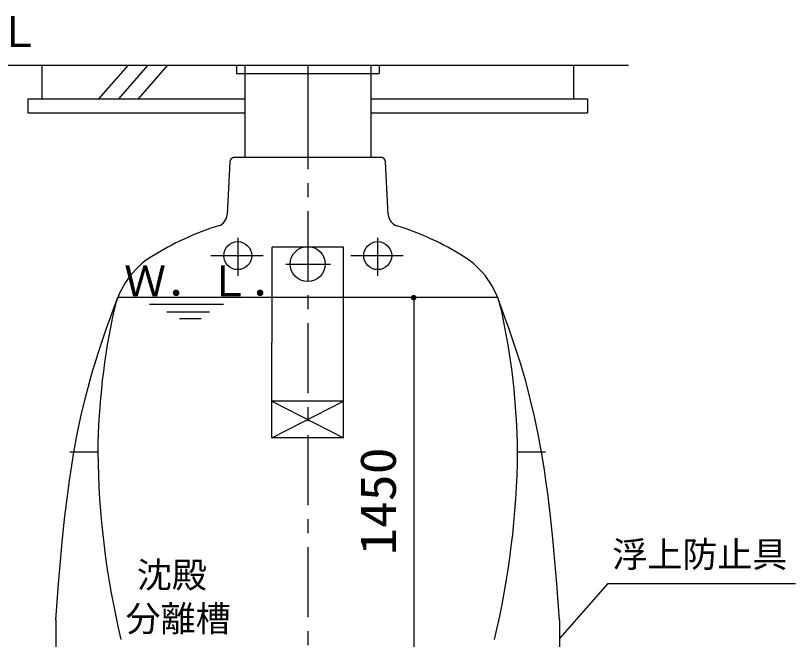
# Model space of a CAD drawing. Units: millimetres, scale not verified. Extents: x -14850 to 14850, y -10500 to 10500.
# Drawn here: x -743 to 2044, y -5278 to -3051 of the extents above; entities that cross this region are included whole.
import ezdxf
from ezdxf.enums import TextEntityAlignment as Align

# ---------------------------------------------------------------- set-up
doc = ezdxf.new("R2010")
doc.units = ezdxf.units.MM
doc.header["$LTSCALE"] = 50
doc.linetypes.add('CHAIN1', pattern=[8, 5, -1, 1, -1])
for name, color, linetype, lineweight in [('0-0_機器', 2, 'Continuous', 25), ('0-1_空気管', 3, 'Continuous', 25), ('0-3_文字', 5, 'Continuous', 25), ('0-4_製作', 5, 'Continuous', 25)]:
    doc.layers.add(name, color=color, linetype=linetype, lineweight=lineweight)
doc.styles.add('ＭＳ ゴシック', font='')
doc.styles.get('ＭＳ ゴシック').set_extended_font_data('MS Gothic')

msp = doc.modelspace()

# ---------------------------------------------------------------- linework, layer by layer
at = {"layer": '0-0_機器'}
for p, q in [((-1079.54, -3228.32), (1447.07, -3228.32)), ((-648.77, -3228.32), (-648.77, -3348.32)), ((-444.57, -3348.32), (-339.57, -3228.32)), ((-373.86, -3348.32), (-268.85, -3228.32)), ((-303.15, -3348.32), (-198.14, -3228.32)), ((46.23, -3228.32), (46.23, -3258.32)), ((76.23, -3228.32), (76.23, -3558.32)), ((526.23, -3228.32), (526.23, -3558.32)), ((556.23, -3228.32), (556.23, -3258.32)), ((1251.23, -3228.32), (1251.23, -3348.32)), ((46.23, -3258.32), (556.23, -3258.32)), ((-698.77, -3348.32), (-698.77, -3398.32)), ((-698.77, -3348.32), (76.23, -3348.32)), ((-698.77, -3398.32), (76.23, -3398.32)), ((526.23, -3398.32), (1301.23, -3398.32))]:
    msp.add_line(p, q, dxfattribs=at)
at = {"layer": '0-0_機器', "color": 3, "linetype": 'CHAIN1'}
msp.add_line((301.23, -3228.32), (301.23, -3349.31), dxfattribs=at)
at = {"layer": '0-0_機器'}
msp.add_lwpolyline([(526.23, -3348.32), (1301.23, -3348.32), (1301.23, -3398.32)], dxfattribs=at)
at = {"layer": '0-1_空気管', "linetype": 'CHAIN1'}
for p, q in [((301.23, -3349.31), (301.23, -5789.05)), ((51.23, -3844.32), (51.23, -3980.28)), ((-45.21, -3908.32), (141.99, -3908.32)), ((454.79, -3908.32), (641.99, -3908.32)), ((223.49, -3938.32), (382.53, -3938.32))]:
    msp.add_line(p, q, dxfattribs=at)
at = {"layer": '0-1_空気管'}
for p, q in [((567.23, -3558.32), (35.23, -3558.32)), ((23.24, -3573.48), (13.37, -3761.86)), ((589.09, -3761.86), (579.22, -3573.48)), ((551.23, -3980.28), (551.23, -3844.32)), ((172.95, -4558.32), (173.88, -3878.32)), ((428.58, -3878.32), (173.88, -3878.32)), ((429.5, -4558.32), (428.58, -3878.32)), ((980.1, -4058.32), (-377.64, -4058.32)), ((-0.13, -4083.32), (-263.52, -4083.32)), ((-202, -4108.32), (-49.16, -4108.32)), ((-78.96, -4133.32), (-156.82, -4133.32)), ((172.95, -4558.32), (429.33, -4428.32)), ((429.5, -4558.32), (172.95, -4558.32)), ((-548.77, -4608.32), (-448.77, -4608.32)), ((1051.23, -4608.32), (1151.23, -4608.32))]:
    msp.add_line(p, q, dxfattribs=at)
msp.add_lwpolyline([(429.33, -4428.32), (173.13, -4428.32), (429.5, -4558.32)], dxfattribs=at)
for centre, radius in [((51.23, -3908.32), 50), ((551.23, -3908.32), 50), ((301.23, -3938.32), 62.5)]:
    msp.add_circle(centre, radius, dxfattribs=at)
for centre, radius, start, end in [((39.22, -3574.32), 16, 90, 177), ((563.24, -3574.32), 16, 3, 90), ((-30.57, -3759.55), 44, 287.55592, 357), ((633.03, -3759.55), 44, 182.99998, 252.44406), ((301.23, -4808.32), 1056, 107.55592, 121.84732), ((301.23, -4808.32), 1056, 58.15266, 72.44406), ((-97.68, -4166.13), 300, 121.84727, 167.60606), ((700.14, -4166.13), 300, 12.39391, 58.15265), ((2051.05, -4638.32), 2500, 167.60606, 179.31241), ((-1448.59, -4638.32), 2500, 0.68756, 12.39388), ((2551.08, -4578.32), 3000, 180.57292, 193.49336), ((-1948.62, -4578.32), 3000, 346.50659, 359.42703)]:
    msp.add_arc(centre, radius, start, end, dxfattribs=at)
at = {"layer": '0-3_文字', "color": 4}
for q in [(1200.99, -5275.66), (2043.91, -5078.74)]:
    msp.add_line((1373.23, -5078.74), q, dxfattribs=at)
at = {"layer": '0-3_文字', "color": 7}
for p, q in [((-598.77, -5208.32), (-598.77, -5508.32)), ((1201.23, -5208.32), (1201.23, -5508.32))]:
    msp.add_line(p, q, dxfattribs=at)
for points in [[(-598.77, -5208.32), (-595.2, -5161.36), (-588.89, -5080.41), (-582.14, -4999.51), (-574.64, -4918.68), (-566.13, -4837.94), (-556.32, -4757.34), (-549.92, -4710.65), (-544.4, -4673.49), (-533.94, -4609.53), (-522.17, -4545.81), (-508.98, -4482.39), (-494.25, -4419.34), (-477.85, -4356.74), (-467.53, -4320.67), (-459.99, -4295.69), (-446.36, -4252.8), (-432.07, -4210.12), (-417.25, -4167.6), (-402.06, -4125.19), (-386.63, -4082.86), (-377.64, -4058.32)], [(1201.23, -5208.32), (1197.66, -5161.36), (1191.35, -5080.41), (1184.6, -4999.51), (1177.1, -4918.68), (1168.59, -4837.94), (1158.78, -4757.34), (1152.38, -4710.65), (1146.86, -4673.49), (1136.4, -4609.53), (1124.63, -4545.81), (1111.44, -4482.39), (1096.71, -4419.34), (1080.31, -4356.74), (1069.99, -4320.67), (1062.45, -4295.69), (1048.82, -4252.8), (1034.53, -4210.12), (1019.71, -4167.6), (1004.52, -4125.19), (989.09, -4082.86), (980.1, -4058.32)]]:
    msp.add_lwpolyline(points, dxfattribs=at)
at = {"layer": '0-4_製作', "color": 2}
for p, q in [((729.86, -4058.32), (489.85, -4058.32)), ((679.86, -4058.32), (679.86, -5508.32))]:
    msp.add_line(p, q, dxfattribs=at)
at = {"layer": '0-4_製作'}
for points in [[(669.86, -4058.32), (679.86, -4048.32), (679.86, -4058.32)], [(669.88, -4057.69), (679.86, -4048.32), (669.86, -4058.32)], [(669.94, -4059.57), (669.86, -4058.32), (679.86, -4058.32)], [(670.03, -4056.44), (679.86, -4048.32), (669.88, -4057.69)], [(669.94, -4059.57), (679.86, -4058.32), (670.17, -4060.81)], [(670.35, -4055.23), (679.86, -4048.32), (670.03, -4056.44)], [(670.17, -4060.81), (679.86, -4058.32), (670.56, -4062)], [(670.81, -4054.06), (679.86, -4048.32), (670.35, -4055.23)], [(670.56, -4062), (679.86, -4058.32), (671.09, -4063.14)], [(671.41, -4052.96), (679.86, -4048.32), (670.81, -4054.06)], [(671.09, -4063.14), (679.86, -4058.32), (671.77, -4064.2)], [(672.15, -4051.94), (679.86, -4048.32), (671.41, -4052.96)], [(671.77, -4064.2), (679.86, -4058.32), (672.57, -4065.16)], [(673.01, -4051.03), (679.86, -4048.32), (672.15, -4051.94)], [(672.57, -4065.16), (679.86, -4058.32), (673.48, -4066.02)], [(673.98, -4050.23), (679.86, -4048.32), (673.01, -4051.03)], [(673.48, -4066.02), (679.86, -4058.32), (674.5, -4066.76)], [(675.04, -4049.56), (679.86, -4048.32), (673.98, -4050.23)], [(674.5, -4066.76), (679.86, -4058.32), (675.6, -4067.37)], [(676.17, -4049.02), (679.86, -4048.32), (675.04, -4049.56)], [(675.6, -4067.37), (679.86, -4058.32), (676.77, -4067.83)], [(677.37, -4048.63), (679.86, -4048.32), (676.17, -4049.02)], [(676.77, -4067.83), (679.86, -4058.32), (677.98, -4068.14)], [(677.37, -4048.63), (678.6, -4048.4), (679.86, -4048.32)], [(677.98, -4068.14), (679.86, -4058.32), (679.23, -4068.3)], [(679.23, -4068.3), (679.86, -4058.32), (679.86, -4068.32)], [(679.86, -4048.32), (689.54, -4055.83), (679.86, -4058.32)], [(679.86, -4048.32), (689.15, -4054.64), (689.54, -4055.83)], [(679.86, -4048.32), (688.62, -4053.5), (689.15, -4054.64)], [(679.86, -4048.32), (687.95, -4052.44), (688.62, -4053.5)], [(679.86, -4048.32), (687.15, -4051.47), (687.95, -4052.44)], [(679.86, -4048.32), (686.23, -4050.61), (687.15, -4051.47)], [(679.86, -4048.32), (685.21, -4049.88), (686.23, -4050.61)], [(679.86, -4048.32), (684.11, -4049.27), (685.21, -4049.88)], [(679.86, -4048.32), (682.95, -4048.81), (684.11, -4049.27)], [(679.86, -4048.32), (681.73, -4048.5), (682.95, -4048.81)], [(679.86, -4048.32), (680.48, -4048.34), (681.73, -4048.5)], [(679.86, -4058.32), (689.54, -4055.83), (689.78, -4057.07)], [(679.86, -4058.32), (689.78, -4057.07), (689.86, -4058.32)], [(679.86, -4058.32), (683.54, -4067.62), (679.86, -4068.32)], [(679.86, -4058.32), (684.67, -4067.08), (683.54, -4067.62)], [(679.86, -4058.32), (685.73, -4066.41), (684.67, -4067.08)], [(679.86, -4058.32), (686.7, -4065.61), (685.73, -4066.41)], [(679.86, -4058.32), (687.56, -4064.69), (686.7, -4065.61)], [(679.86, -4058.32), (688.3, -4063.68), (687.56, -4064.69)], [(679.86, -4058.32), (688.9, -4062.58), (688.3, -4063.68)], [(679.86, -4058.32), (689.37, -4061.41), (688.9, -4062.58)], [(679.86, -4058.32), (689.68, -4060.19), (689.37, -4061.41)], [(679.86, -4058.32), (689.84, -4058.95), (689.68, -4060.19)], [(679.86, -4058.32), (689.86, -4058.32), (689.84, -4058.95)], [(679.86, -4068.32), (683.54, -4067.62), (682.34, -4068)], [(679.86, -4068.32), (682.34, -4068), (681.11, -4068.24)]]:
    msp.add_solid(points, dxfattribs=at)

# ---------------------------------------------------------------- texts
at = {"layer": '0-1_空気管', "color": 4, "style": 'ＭＳ ゴシック'}
msp.add_text('Ｇ．Ｌ', height=110, rotation=0.002, dxfattribs=at).set_placement((-1104.99, -3196.44), align=Align.BOTTOM_LEFT)
for s, height, p in [('Ｗ．Ｌ．', 110, (-354.88, -4086.55)), ('沈殿', 91.79, (-309.51, -5121.65)), ('分離槽', 91.79, (-349.51, -5277.65))]:
    msp.add_text(s, height=height, dxfattribs=at).set_placement(p, align=Align.BOTTOM_LEFT)
at = {"layer": '0-3_文字', "color": 4, "style": 'ＭＳ ゴシック'}
msp.add_text('浮上防止具', height=91.79, dxfattribs=at).set_placement((1389.37, -5048.14), align=Align.BOTTOM_LEFT)
at = {"layer": '0-4_製作', "color": 4, "style": 'ＭＳ ゴシック', "width": 1.1}
msp.add_text('1450', height=128.4, rotation=90, dxfattribs=at).set_placement((654.86, -4977.07), align=Align.BOTTOM_LEFT)

doc.saveas('drawing.dxf')
